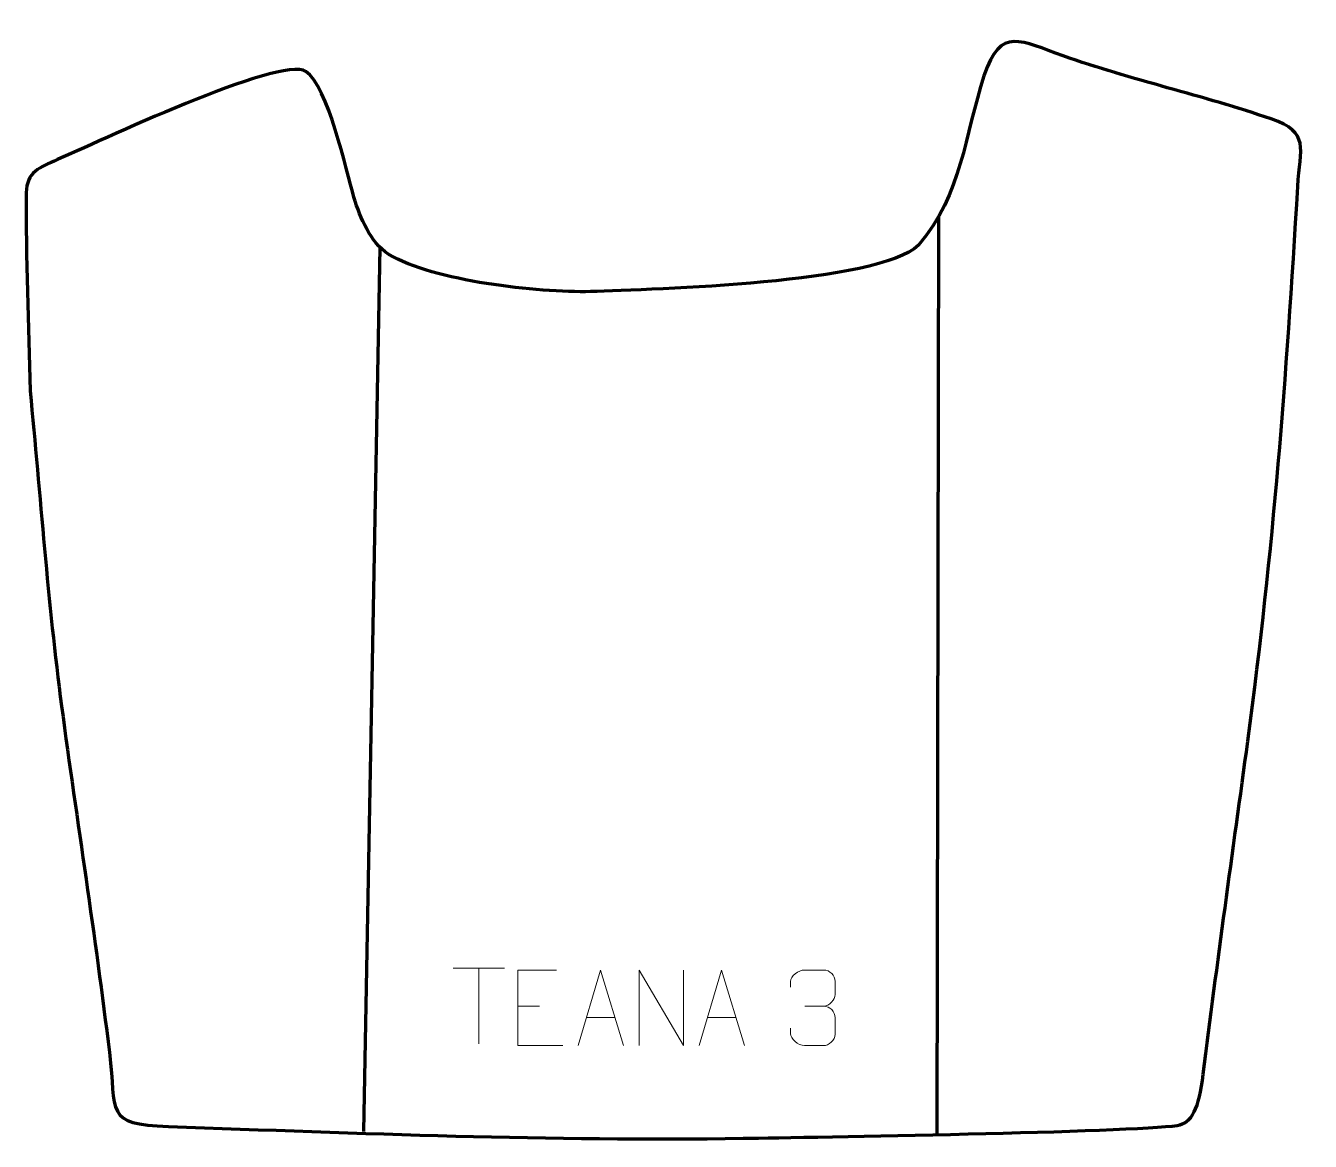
# Model space of a CAD drawing. Header units: millimetres. Extents: x -551 to -127, y 524 to 893.
import ezdxf

# ---------------------------------------------------------------- set-up
doc = ezdxf.new("R2010")
doc.units = ezdxf.units.MM
doc.header["$MEASUREMENT"] = 0
doc.layers.add('layer 2', color=7, linetype='Continuous')
doc.layers.add('layer 3', color=7, linetype='Continuous')

msp = doc.modelspace()

# ---------------------------------------------------------------- linework, layer by layer
at = {"layer": 'layer 2', "color": 142, "lineweight": 158}
for points in [[(-249.8989, 829.4855), (-249.8989, 829.4855), (-250.4421, 526.0322), (-250.4421, 526.0322)], [(-434.3895, 819.2404), (-434.3895, 819.2404), (-439.7831, 527.1734), (-439.7831, 527.1734)]]:
    msp.add_open_spline(points, degree=3, dxfattribs=at)
at = {"layer": 'layer 3', "color": 242, "lineweight": 158}
msp.add_open_spline([(-549.9356, 771.8946), (-550.3935, 793.4903), (-551.379, 815.8204), (-551.1802, 837.3397), (-551.1802, 837.3397), (-551.1182, 844.0389), (-546.8129, 845.7761), (-540.8504, 848.2439), (-540.8504, 848.2439), (-529.2655, 853.3627), (-466.9299, 882.8463), (-458.8886, 877.3974), (-458.8886, 877.3974), (-451.5773, 872.4431), (-445.5406, 844.9788), (-442.9806, 835.799), (-442.9806, 835.799), (-440.7151, 828.791), (-437.8381, 821.2024), (-431.4784, 816.9405), (-431.4784, 816.9405), (-416.6367, 808.0555), (-382.3329, 804.2687), (-364.8418, 804.6397), (-364.8418, 804.6397), (-343.7516, 805.4388), (-269.8459, 807.264), (-256.5657, 819.9953), (-256.5657, 819.9953), (-242.0964, 836.9045), (-241.3792, 856.2563), (-234.9224, 875.9712), (-234.9224, 875.9712), (-229.5072, 892.506), (-222.5775, 887.3761), (-208.8056, 882.5151), (-208.8056, 882.5151), (-186.3944, 874.6047), (-162.3676, 869.3685), (-140.0504, 861.6945), (-140.0504, 861.6945), (-127.1565, 857.2608), (-130.5495, 852.1454), (-131.3008, 839.4271), (-131.3008, 839.4271), (-135.124, 774.7034), (-139.167, 720.5332), (-147.8084, 656.0792), (-147.8084, 656.0792), (-152.7811, 619.318), (-157.9388, 582.9134), (-162.5196, 546.0705), (-162.5196, 546.0705), (-163.9427, 534.6244), (-166.2016, 529.9338), (-171.1622, 529.1896), (-171.1622, 529.1896), (-186.0461, 526.9566), (-292.4917, 525.2527), (-314.4855, 524.9093), (-314.4855, 524.9093), (-377.694, 523.9223), (-441.0936, 526.6524), (-504.2256, 528.7877), (-504.2256, 528.7877), (-525.5757, 529.6727), (-521.3313, 533.2612), (-523.7378, 553.3495), (-523.7378, 553.3495), (-528.3849, 591.6476), (-534.4224, 629.517), (-539.533, 667.6892), (-539.533, 667.6892), (-544.0905, 701.7317), (-546.5082, 737.5327), (-549.9356, 771.8946)], degree=3, knots=[0, 0, 0, 0, 0.05, 0.05, 0.05, 0.05, 0.1, 0.1, 0.1, 0.1, 0.15, 0.15, 0.15, 0.15, 0.2, 0.2, 0.2, 0.2, 0.25, 0.25, 0.25, 0.25, 0.3, 0.3, 0.3, 0.3, 0.35, 0.35, 0.35, 0.35, 0.4, 0.4, 0.4, 0.4, 0.45, 0.45, 0.45, 0.45, 0.5, 0.5, 0.5, 0.5, 0.55, 0.55, 0.55, 0.55, 0.6, 0.6, 0.6, 0.6, 0.65, 0.65, 0.65, 0.65, 0.7, 0.7, 0.7, 0.7, 0.75, 0.75, 0.75, 0.75, 0.8, 0.8, 0.8, 0.8, 0.85, 0.85, 0.85, 0.85, 0.9, 0.9, 0.9, 0.9, 1, 1, 1, 1], dxfattribs=at)
at = {"layer": 'layer 3', "color": 250, "lineweight": 9}
for points in [[(-410.2365, 581.0809), (-410.2365, 581.0809), (-393.2493, 581.0809), (-393.2493, 581.0809)], [(-401.7427, 556.1509), (-401.7427, 556.1509), (-401.7427, 581.1044), (-401.7427, 581.1044)], [(-388.911, 568.6276), (-388.911, 568.6276), (-381.7429, 568.6276), (-381.7429, 568.6276)], [(-294.133, 568.5778), (-294.133, 568.5778), (-287.9366, 568.5778), (-287.9366, 568.5778)], [(-366.226, 564.8032), (-366.226, 564.8032), (-356.7303, 564.8032), (-356.7303, 564.8032)], [(-326.226, 564.8032), (-326.226, 564.8032), (-316.7303, 564.8032), (-316.7303, 564.8032)]]:
    msp.add_open_spline(points, degree=3, dxfattribs=at)
for points, knots in [([(-376.0371, 580.5073), (-376.0371, 580.5073), (-388.911, 580.5073), (-388.911, 580.5073), (-388.911, 580.5073), (-388.911, 580.5073), (-388.911, 555.5537), (-388.911, 555.5537), (-388.911, 555.5537), (-388.911, 555.5537), (-374.0452, 555.5537), (-374.0452, 555.5537)], [0, 0, 0, 0, 0.25, 0.25, 0.25, 0.25, 0.5, 0.5, 0.5, 0.5, 1, 1, 1, 1]), ([(-368.9486, 555.5538), (-368.9486, 555.5538), (-361.5776, 580.5073), (-361.5776, 580.5073), (-361.5776, 580.5073), (-361.5776, 580.5073), (-354.0077, 555.5538), (-354.0077, 555.5538)], [0, 0, 0, 0, 0.33333333, 0.33333333, 0.33333333, 0.33333333, 1, 1, 1, 1]), ([(-348.8055, 555.5538), (-348.8055, 555.5538), (-348.8055, 580.5073), (-348.8055, 580.5073), (-348.8055, 580.5073), (-348.8055, 580.5073), (-334.1507, 555.5538), (-334.1507, 555.5538), (-334.1507, 555.5538), (-334.1507, 555.5538), (-334.1507, 580.5073), (-334.1507, 580.5073)], [0, 0, 0, 0, 0.25, 0.25, 0.25, 0.25, 0.5, 0.5, 0.5, 0.5, 1, 1, 1, 1]), ([(-328.9486, 555.5538), (-328.9486, 555.5538), (-321.5776, 580.5073), (-321.5776, 580.5073), (-321.5776, 580.5073), (-321.5776, 580.5073), (-314.0077, 555.5538), (-314.0077, 555.5538)], [0, 0, 0, 0, 0.33333333, 0.33333333, 0.33333333, 0.33333333, 1, 1, 1, 1]), ([(-298.8427, 574.823), (-298.8427, 574.823), (-298.8427, 576.6802), (-298.8427, 576.6802), (-298.8427, 576.6802), (-298.857, 578.4221), (-296.1925, 580.5402), (-294.1334, 580.5175), (-294.1334, 580.5175), (-292.0693, 580.5175), (-290.0053, 580.5175), (-287.9416, 580.5175), (-287.9416, 580.5175), (-285.7471, 580.5263), (-284.1488, 578.6795), (-284.1044, 576.7674), (-284.1044, 576.7674), (-284.1048, 575.3323), (-284.1048, 573.8972), (-284.1044, 572.4617), (-284.1044, 572.4617), (-284.153, 570.8082), (-285.7556, 568.5782), (-287.9539, 568.5882), (-287.9539, 568.5882), (-285.7502, 568.577), (-284.1422, 566.7738), (-284.0882, 564.7143), (-284.0882, 564.7143), (-284.0886, 562.9296), (-284.0886, 561.1449), (-284.0882, 559.3598), (-284.0882, 559.3598), (-284.0781, 557.2984), (-286.133, 555.5353), (-287.9539, 555.5434), (-287.9539, 555.5434), (-290.0192, 555.5437), (-292.0844, 555.5437), (-294.15, 555.5434), (-294.15, 555.5434), (-296.3186, 555.5549), (-298.8496, 557.9551), (-298.8682, 559.4169), (-298.8682, 559.4169), (-298.8682, 559.4169), (-298.8682, 561.3255), (-298.8682, 561.3255)], [0, 0, 0, 0, 0.07692308, 0.07692308, 0.07692308, 0.07692308, 0.15384615, 0.15384615, 0.15384615, 0.15384615, 0.23076923, 0.23076923, 0.23076923, 0.23076923, 0.30769231, 0.30769231, 0.30769231, 0.30769231, 0.38461538, 0.38461538, 0.38461538, 0.38461538, 0.46153846, 0.46153846, 0.46153846, 0.46153846, 0.53846154, 0.53846154, 0.53846154, 0.53846154, 0.61538462, 0.61538462, 0.61538462, 0.61538462, 0.69230769, 0.69230769, 0.69230769, 0.69230769, 0.76923077, 0.76923077, 0.76923077, 0.76923077, 0.84615385, 0.84615385, 0.84615385, 0.84615385, 1, 1, 1, 1])]:
    msp.add_open_spline(points, degree=3, knots=knots, dxfattribs=at)

doc.saveas('drawing.dxf')
